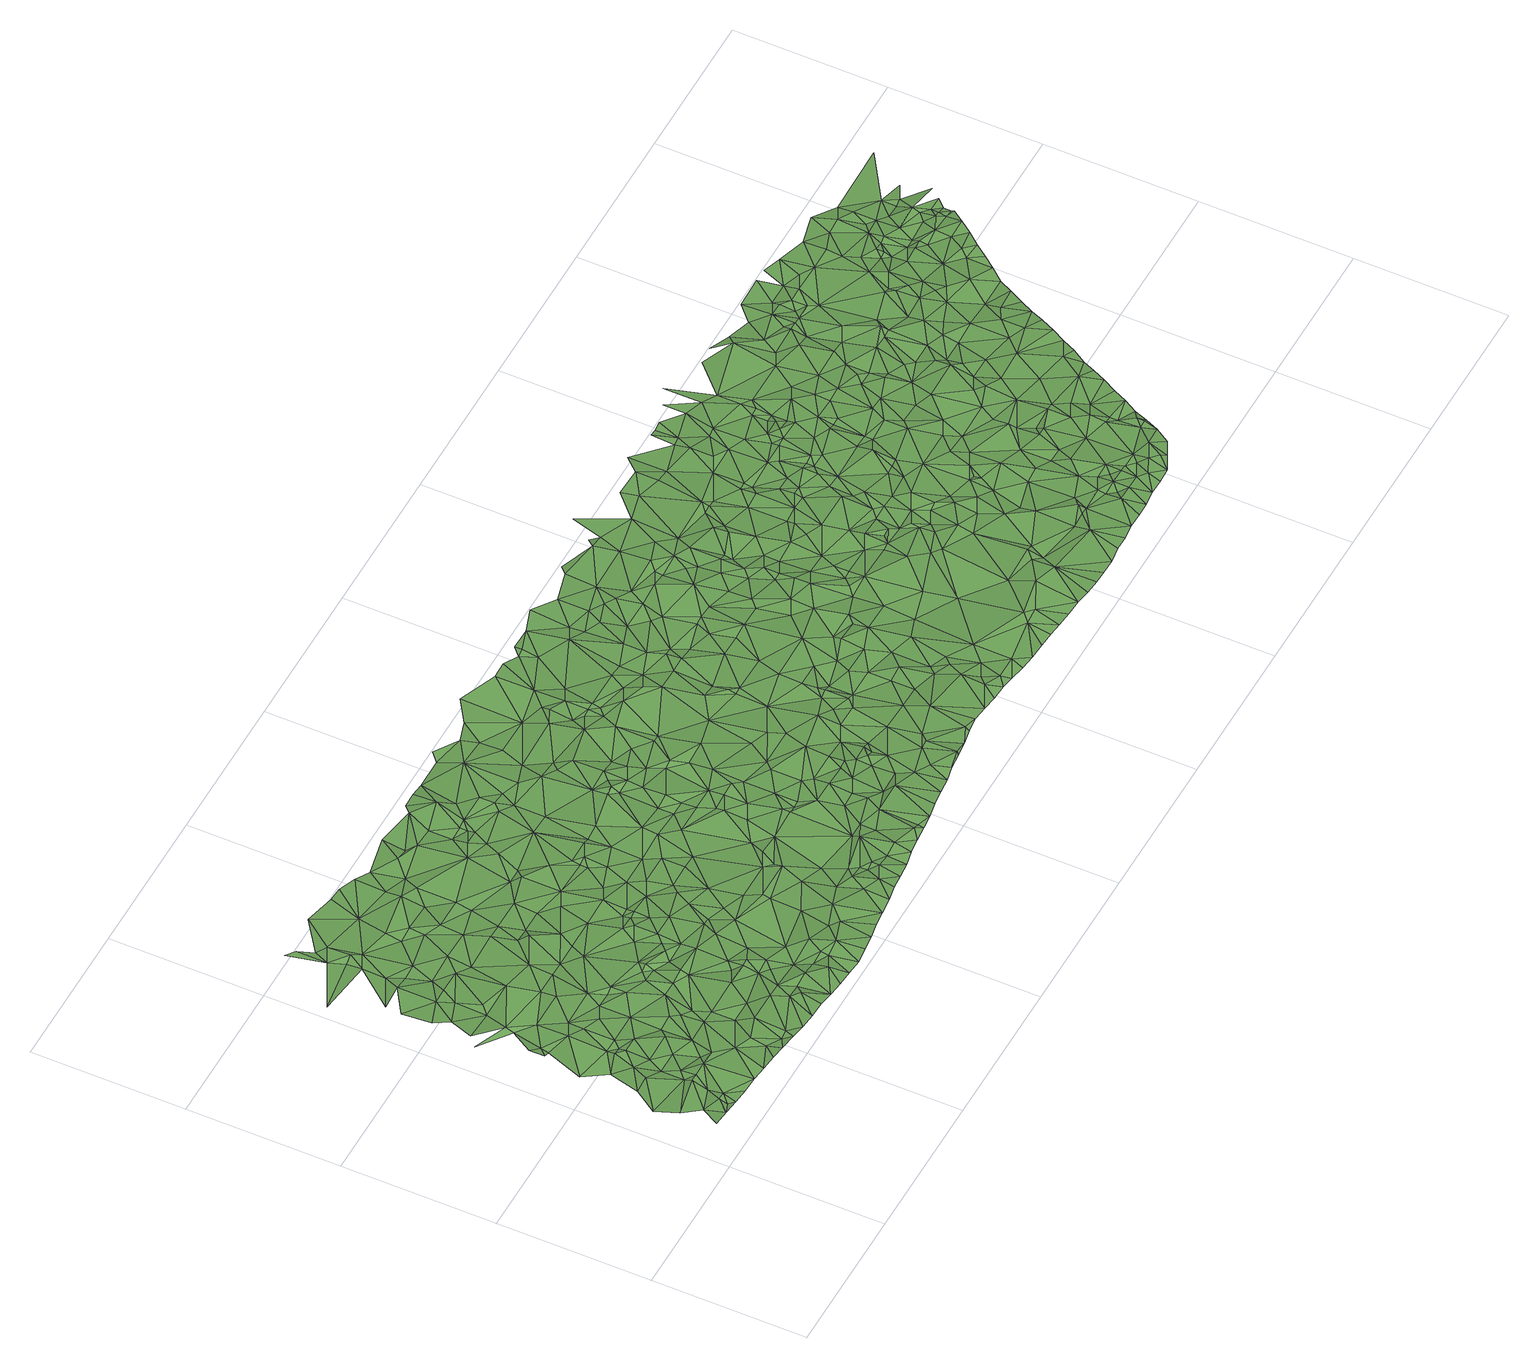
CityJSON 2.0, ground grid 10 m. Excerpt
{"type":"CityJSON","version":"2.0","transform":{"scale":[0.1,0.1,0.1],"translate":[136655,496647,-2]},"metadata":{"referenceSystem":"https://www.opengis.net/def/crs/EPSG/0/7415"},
"CityObjects":{
"plantcover1":{"type":"PlantCover","attributes":{"3df_class":"Forest","bgt_fysiekvoorkomen":"grasland agrarisch","bgt_status":"bestaand","identificatienamespace":"NL.IMGeo","begroeidterreindeeloptalud":"false","relatievehoogteligging":0,"aantal_punten":0},"geometry":[{"type":"MultiSurface","lod":"1","boundaries":[[[0,1,2]],[[3,4,5]],[[6,0,2]],[[7,5,0]],[[8,6,2]],[[8,2,9]],[[10,11,4]],[[12,0,6]],[[8,13,6]],[[13,8,9]],[[4,3,10]],[[5,7,3]],[[0,12,7]],[[13,12,6]],[[14,13,9]],[[11,10,15]],[[11,15,16]],[[14,17,13]],[[18,7,12]],[[10,3,19]],[[12,13,20]],[[18,3,7]],[[21,16,22]],[[10,19,15]],[[3,18,23]],[[23,19,3]],[[12,20,18]],[[17,20,13]],[[24,16,15]],[[15,19,25]],[[26,27,28]],[[21,29,30]],[[27,26,30]],[[18,20,23]],[[16,24,22]],[[29,21,22]],[[19,23,31]],[[15,25,32]],[[15,32,24]],[[31,25,19]],[[33,28,27]],[[23,20,34]],[[29,27,30]],[[34,31,23]],[[22,24,35]],[[24,32,35]],[[36,33,37]],[[38,20,17]],[[38,17,39]],[[32,25,40]],[[20,41,34]],[[35,42,22]],[[43,33,27]],[[29,43,27]],[[35,32,40]],[[44,25,31]],[[45,46,47]],[[41,20,38]],[[45,47,37]],[[22,48,29]],[[40,42,35]],[[48,22,42]],[[25,44,40]],[[31,34,49]],[[43,37,33]],[[41,49,34]],[[50,51,46]],[[39,52,53]],[[54,51,50]],[[39,53,38]],[[43,29,55]],[[31,49,44]],[[48,55,29]],[[45,56,46]],[[57,48,42]],[[56,50,46]],[[42,40,58]],[[59,40,44]],[[52,60,53]],[[41,38,61]],[[57,55,48]],[[49,41,61]],[[44,49,59]],[[38,53,62]],[[54,50,63]],[[64,37,43]],[[58,57,42]],[[65,56,45]],[[58,40,59]],[[66,45,37]],[[43,55,67]],[[53,60,68]],[[53,68,62]],[[49,69,59]],[[70,50,56]],[[71,38,62]],[[72,55,57]],[[63,73,74]],[[75,68,60]],[[65,45,66]],[[38,71,61]],[[69,58,59]],[[49,61,76]],[[49,76,69]],[[77,63,50]],[[57,58,72]],[[66,37,64]],[[77,50,70]],[[78,74,73]],[[64,43,67]],[[56,65,79]],[[78,80,81]],[[68,82,62]],[[81,80,83]],[[75,84,68]],[[55,72,85]],[[67,55,85]],[[79,70,56]],[[82,71,62]],[[84,82,68]],[[73,63,86]],[[75,87,84]],[[86,63,77]],[[76,61,88]],[[79,65,66]],[[89,72,58]],[[61,71,90]],[[69,91,58]],[[61,90,88]],[[77,70,79]],[[69,76,91]],[[73,86,92]],[[72,93,85]],[[86,77,92]],[[93,72,89]],[[91,89,58]],[[76,88,91]],[[94,78,73]],[[82,95,71]],[[90,71,95]],[[96,80,78]],[[97,82,84]],[[98,83,99]],[[100,64,67]],[[83,80,96]],[[87,101,84]],[[100,67,85]],[[94,73,92]],[[93,102,85]],[[99,83,103]],[[79,66,104]],[[94,96,78]],[[93,89,102]],[[66,64,105]],[[79,106,77]],[[83,96,107]],[[103,83,107]],[[92,77,106]],[[101,87,108]],[[95,82,97]],[[88,90,109]],[[110,91,88]],[[107,96,94]],[[97,84,101]],[[66,105,104]],[[105,64,100]],[[89,111,102]],[[106,79,104]],[[91,111,89]],[[90,95,112]],[[100,85,113]],[[85,102,114]],[[94,92,115]],[[110,88,109]],[[91,110,111]],[[116,108,117]],[[108,116,101]],[[103,107,118]],[[102,111,119]],[[90,112,109]],[[113,85,114]],[[105,100,113]],[[92,106,120]],[[94,121,107]],[[115,92,120]],[[94,115,122]],[[102,119,123]],[[97,101,124]],[[125,106,104]],[[95,97,126]],[[127,111,110]],[[128,116,117]],[[129,104,105]],[[102,123,114]],[[127,119,111]],[[101,116,130]],[[95,126,112]],[[109,131,110]],[[124,101,130]],[[127,110,131]],[[121,94,122]],[[130,116,128]],[[126,97,124]],[[105,113,132]],[[118,107,121]],[[127,133,119]],[[104,129,125]],[[120,106,125]],[[119,133,123]],[[134,109,112]],[[115,135,122]],[[113,114,136]],[[105,137,129]],[[135,115,120]],[[127,131,138]],[[133,127,138]],[[128,139,130]],[[124,130,139]],[[105,132,137]],[[134,112,140]],[[126,140,112]],[[141,126,124]],[[123,133,142]],[[109,143,131]],[[144,109,134]],[[145,113,136]],[[135,120,146]],[[128,147,148]],[[146,120,125]],[[133,138,142]],[[132,113,145]],[[123,149,114]],[[139,128,148]],[[150,124,139]],[[138,131,143]],[[150,141,124]],[[140,144,134]],[[144,143,109]],[[151,125,129]],[[151,129,137]],[[140,126,152]],[[118,121,153]],[[154,122,135]],[[155,126,141]],[[123,142,156]],[[157,137,132]],[[158,136,114]],[[144,140,152]],[[122,154,121]],[[152,126,155]],[[148,147,159]],[[123,156,149]],[[151,137,157]],[[160,135,146]],[[142,138,161]],[[155,141,150]],[[157,132,145]],[[139,148,162]],[[146,125,163]],[[139,162,150]],[[164,114,149]],[[143,161,138]],[[163,125,151]],[[145,136,158]],[[152,165,144]],[[142,161,156]],[[164,158,114]],[[152,155,165]],[[153,121,166]],[[167,148,159]],[[135,160,154]],[[162,148,167]],[[144,168,143]],[[169,155,150]],[[149,156,170]],[[162,171,150]],[[157,145,172]],[[160,146,173]],[[156,161,170]],[[167,159,174]],[[146,163,173]],[[151,157,175]],[[144,165,168]],[[121,154,176]],[[165,155,169]],[[149,170,177]],[[171,162,167]],[[177,164,149]],[[121,178,166]],[[143,179,161]],[[176,178,121]],[[163,151,175]],[[171,180,150]],[[181,145,158]],[[150,180,169]],[[175,157,172]],[[172,145,181]],[[161,182,170]],[[174,183,167]],[[168,179,143]],[[160,184,154]],[[158,164,185]],[[173,184,160]],[[167,183,171]],[[177,186,164]],[[170,187,177]],[[174,188,183]],[[165,169,189]],[[179,182,161]],[[185,164,186]],[[180,171,183]],[[168,165,189]],[[170,182,187]],[[186,177,187]],[[190,176,154]],[[191,173,163]],[[184,190,154]],[[185,192,158]],[[181,158,192]],[[168,193,179]],[[185,186,194]],[[187,194,186]],[[195,178,176]],[[163,175,191]],[[175,172,196]],[[188,197,183]],[[196,172,181]],[[189,193,168]],[[198,185,194]],[[183,199,180]],[[176,190,195]],[[169,180,200]],[[192,185,198]],[[182,179,201]],[[182,202,187]],[[173,203,184]],[[196,181,192]],[[194,187,202]],[[183,197,204]],[[179,193,201]],[[183,204,199]],[[198,194,202]],[[169,205,189]],[[193,189,206]],[[196,207,175]],[[207,191,175]],[[199,200,180]],[[190,208,195]],[[184,203,190]],[[206,201,193]],[[173,191,203]],[[197,209,204]],[[210,182,201]],[[211,192,198]],[[196,192,212]],[[169,200,205]],[[202,182,210]],[[206,189,213]],[[211,198,202]],[[204,214,199]],[[211,212,192]],[[215,201,206]],[[191,207,216]],[[217,208,190]],[[209,218,204]],[[219,207,196]],[[199,214,200]],[[220,195,208]],[[213,189,221]],[[221,189,205]],[[212,222,196]],[[210,201,215]],[[190,203,217]],[[214,204,218]],[[202,210,223]],[[215,206,213]],[[211,202,224]],[[216,207,219]],[[216,225,191]],[[202,223,224]],[[196,226,219]],[[225,203,191]],[[210,215,223]],[[226,196,222]],[[208,217,227]],[[208,227,220]],[[228,212,211]],[[228,222,212]],[[200,214,229]],[[200,229,205]],[[230,214,218]],[[231,223,215]],[[232,211,224]],[[233,219,226]],[[203,234,217]],[[235,203,225]],[[236,224,223]],[[215,213,237]],[[237,213,221]],[[232,228,211]],[[238,230,218]],[[239,226,222]],[[239,222,228]],[[240,216,219]],[[241,203,235]],[[221,205,242]],[[203,241,234]],[[233,226,239]],[[240,225,216]],[[230,243,214]],[[214,243,229]],[[217,244,227]],[[220,227,244]],[[236,223,231]],[[233,240,219]],[[245,217,234]],[[232,224,236]],[[231,215,246]],[[242,205,229]],[[247,239,228]],[[248,233,239]],[[235,225,240]],[[241,235,249]],[[215,237,246]],[[238,250,230]],[[234,241,251]],[[247,228,232]],[[237,221,242]],[[217,245,244]],[[252,250,238]],[[253,243,230]],[[249,251,241]],[[245,234,254]],[[247,248,239]],[[248,240,233]],[[255,229,243]],[[236,231,246]],[[234,251,254]],[[250,253,230]],[[256,243,253]],[[242,229,255]],[[252,257,250]],[[251,249,258]],[[255,243,256]],[[259,249,235]],[[232,236,260]],[[248,247,261]],[[237,242,262]],[[254,251,258]],[[240,248,261]],[[250,263,253]],[[259,235,240]],[[232,264,247]],[[260,236,246]],[[245,254,265]],[[266,237,262]],[[253,267,256]],[[245,265,244]],[[267,253,263]],[[257,268,250]],[[261,247,269]],[[259,258,249]],[[250,268,263]],[[237,270,246]],[[265,254,258]],[[264,232,260]],[[261,271,240]],[[270,237,266]],[[272,267,263]],[[242,273,262]],[[269,247,264]],[[265,274,244]],[[272,263,268]],[[242,255,273]],[[275,268,257]],[[276,260,246]],[[261,269,271]],[[262,273,266]],[[258,277,265]],[[246,270,276]],[[278,259,240]],[[258,259,279]],[[255,256,280]],[[281,272,268]],[[278,240,271]],[[267,282,256]],[[283,274,265]],[[284,277,258]],[[281,268,275]],[[284,258,279]],[[272,282,267]],[[266,273,270]],[[279,259,278]],[[285,264,260]],[[286,281,275]],[[273,255,280]],[[287,265,277]],[[282,272,281]],[[265,287,283]],[[260,276,285]],[[269,264,288]],[[282,280,256]],[[271,269,289]],[[290,279,278]],[[291,281,286]],[[290,284,279]],[[276,270,292]],[[270,273,293]],[[282,281,291]],[[285,294,264]],[[295,278,271]],[[296,277,284]],[[276,297,285]],[[298,291,286]],[[270,293,292]],[[290,278,299]],[[294,300,264]],[[269,288,289]],[[287,277,296]],[[264,300,288]],[[276,301,297]],[[302,282,291]],[[276,292,301]],[[303,273,280]],[[296,284,290]],[[289,295,271]],[[293,273,304]],[[280,282,305]],[[299,278,295]],[[306,291,298]],[[294,285,307]],[[291,306,302]],[[302,305,282]],[[297,307,285]],[[304,273,303]],[[296,290,299]],[[293,308,292]],[[307,309,294]],[[306,298,310]],[[288,311,289]],[[288,300,311]],[[294,312,300]],[[304,308,293]],[[313,287,296]],[[309,312,294]],[[305,314,280]],[[315,301,292]],[[303,280,316]],[[301,317,297]],[[297,317,307]],[[318,289,311]],[[305,302,319]],[[292,308,315]],[[310,320,306]],[[306,319,302]],[[304,303,321]],[[311,300,322]],[[295,323,299]],[[307,317,309]],[[289,324,295]],[[323,296,299]],[[300,312,322]],[[316,280,314]],[[301,315,317]],[[320,319,306]],[[322,318,311]],[[303,316,321]],[[318,325,289]],[[326,320,310]],[[304,327,308]],[[327,304,321]],[[308,328,315]],[[321,316,329]],[[330,324,289]],[[322,325,318]],[[326,319,320]],[[319,331,305]],[[324,332,295]],[[327,321,329]],[[330,289,325]],[[331,314,305]],[[309,333,312]],[[295,332,323]],[[328,317,315]],[[334,313,296]],[[333,309,317]],[[312,335,322]],[[336,308,327]],[[337,296,323]],[[328,308,336]],[[338,313,334]],[[322,339,325]],[[330,332,324]],[[316,340,329]],[[335,339,322]],[[329,340,327]],[[335,312,333]],[[314,341,316]],[[342,296,337]],[[343,317,328]],[[334,296,342]],[[331,344,314]],[[345,330,325]],[[319,326,346]],[[339,345,325]],[[347,331,319]],[[341,314,344]],[[343,328,336]],[[317,348,333]],[[326,349,346]],[[350,336,327]],[[343,348,317]],[[316,351,340]],[[316,341,351]],[[344,331,347]],[[319,346,347]],[[340,350,327]],[[335,333,352]],[[353,323,332]],[[335,354,339]],[[337,323,355]],[[345,339,354]],[[332,330,356]],[[344,357,341]],[[352,333,348]],[[357,344,347]],[[336,358,343]],[[345,356,330]],[[346,349,359]],[[334,342,360]],[[358,336,350]],[[342,337,355]],[[335,352,361]],[[362,351,341]],[[361,354,335]],[[347,346,363]],[[362,341,357]],[[348,343,364]],[[323,353,355]],[[352,348,364]],[[356,353,332]],[[357,347,365]],[[359,366,346]],[[345,354,367]],[[368,340,351]],[[360,342,355]],[[340,368,350]],[[365,347,363]],[[343,358,369]],[[356,345,367]],[[346,366,363]],[[361,352,370]],[[366,359,371]],[[362,372,351]],[[362,357,373]],[[352,364,370]],[[350,368,358]],[[364,343,369]],[[354,361,367]],[[373,357,374]],[[374,357,365]],[[351,372,368]],[[373,372,362]],[[375,366,371]],[[367,361,370]],[[360,355,376]],[[363,366,377]],[[353,356,378]],[[363,377,365]],[[371,379,375]],[[355,353,380]],[[374,365,381]],[[369,358,382]],[[356,367,383]],[[378,356,384]],[[358,368,385]],[[365,377,381]],[[353,378,386]],[[384,356,383]],[[370,364,387]],[[373,388,372]],[[373,374,388]],[[380,353,386]],[[385,382,358]],[[375,389,366]],[[381,390,374]],[[364,369,387]],[[389,377,366]],[[381,377,391]],[[372,388,368]],[[392,367,370]],[[378,384,393]],[[379,394,375]],[[381,391,390]],[[374,390,388]],[[384,383,393]],[[386,378,395]],[[355,380,396]],[[391,377,397]],[[395,378,393]],[[383,367,392]],[[369,382,387]],[[380,386,395]],[[398,376,355]],[[394,379,399]],[[391,397,390]],[[394,389,375]],[[393,383,400]],[[390,397,388]],[[393,400,401]],[[395,393,401]],[[400,383,392]],[[380,395,396]],[[355,396,398]],[[402,385,368]],[[368,388,402]],[[403,397,377]],[[377,389,403]],[[404,389,394]],[[370,387,405]],[[394,399,406]],[[388,397,407]],[[392,370,405]],[[382,385,408]],[[395,401,409]],[[406,404,394]],[[382,408,387]],[[404,410,389]],[[401,400,411]],[[396,395,409]],[[407,397,403]],[[411,400,392]],[[388,407,402]],[[410,403,389]],[[402,408,385]],[[406,412,404]],[[410,404,412]],[[409,401,413]],[[405,387,414]],[[411,392,415]],[[416,398,396]],[[413,401,411]],[[408,417,387]],[[414,387,417]],[[415,392,405]],[[402,407,418]],[[407,403,419]],[[420,412,406]],[[396,409,421]],[[422,403,410]],[[419,418,407]],[[423,416,396]],[[402,424,408]],[[410,412,425]],[[411,415,426]],[[418,424,402]],[[412,420,427]],[[414,417,428]],[[419,403,422]],[[415,405,426]],[[396,421,423]],[[408,429,417]],[[414,428,430]],[[413,411,426]],[[414,431,405]],[[425,422,410]],[[418,419,432]],[[417,429,428]],[[425,412,427]],[[431,414,430]],[[430,428,429]],[[432,424,418]],[[409,413,433]],[[431,426,405]],[[424,434,408]],[[435,413,426]],[[408,436,429]],[[432,419,437]],[[422,437,419]],[[421,409,433]],[[438,424,432]],[[427,439,425]],[[440,423,421]],[[434,436,408]],[[432,437,438]],[[438,441,424]],[[440,442,423]],[[441,434,424]],[[430,443,431]],[[433,413,435]],[[422,425,444]],[[438,437,445]],[[429,446,430]],[[435,426,447]],[[438,445,441]],[[426,431,448]],[[449,437,422]],[[421,450,440]],[[447,426,448]],[[429,436,451]],[[440,450,442]],[[443,430,446]],[[445,437,452]],[[449,422,444]],[[448,431,443]],[[441,453,434]],[[425,439,454]],[[445,453,441]],[[447,455,435]],[[455,433,435]],[[450,421,433]],[[429,451,446]],[[434,453,436]],[[444,425,456]],[[457,458,439]],[[437,449,459]],[[437,459,452]],[[443,460,448]],[[447,448,460]],[[456,425,454]],[[443,461,460]],[[454,439,458]],[[452,462,445]],[[443,446,461]],[[462,453,445]],[[449,444,463]],[[464,433,455]],[[458,457,465]],[[466,450,433]],[[467,455,447]],[[449,463,459]],[[444,456,463]],[[466,433,464]],[[436,468,451]],[[453,468,436]],[[447,460,469]],[[455,470,464]],[[471,458,465]],[[472,446,451]],[[473,461,446]],[[454,458,474]],[[475,452,459]],[[474,458,471]],[[450,466,476]],[[467,470,455]],[[460,461,477]],[[465,478,471]],[[456,479,463]],[[475,462,452]],[[469,467,447]],[[454,480,456]],[[453,462,468]],[[459,463,481]],[[472,473,446]],[[466,464,482]],[[479,456,480]],[[454,474,483]],[[482,464,470]],[[483,474,471]],[[477,461,473]],[[481,463,479]],[[451,484,472]],[[480,454,483]],[[481,475,459]],[[485,469,460]],[[468,484,451]],[[485,460,477]],[[479,480,486]],[[471,478,487]],[[488,476,466]],[[462,475,489]],[[462,490,468]],[[480,483,486]],[[466,482,488]],[[471,487,483]],[[484,473,472]],[[470,467,491]],[[489,490,462]],[[487,478,492]],[[482,470,491]],[[477,473,493]],[[479,494,481]],[[479,486,494]],[[495,467,469]],[[493,473,484]],[[483,496,486]],[[485,477,493]],[[497,475,481]],[[467,498,491]],[[495,469,485]],[[492,499,487]],[[483,487,496]],[[497,489,475]],[[495,498,467]],[[500,484,468]],[[486,496,494]],[[489,501,490]],[[497,481,494]],[[482,502,488]],[[484,503,493]],[[490,504,468]],[[482,491,502]],[[497,501,489]],[[503,484,505]],[[506,485,493]],[[491,498,502]],[[505,484,500]],[[504,500,468]],[[507,495,485]],[[508,498,495]],[[490,501,509]],[[510,487,499]],[[496,487,510]],[[496,511,494]],[[502,498,508]],[[509,504,490]],[[512,488,502]],[[493,503,506]],[[494,511,497]],[[497,509,501]],[[507,508,495]],[[485,506,507]],[[513,503,505]],[[510,499,514]],[[515,505,500]],[[503,513,516]],[[515,500,504]],[[509,497,517]],[[505,515,513]],[[497,511,517]],[[506,503,516]],[[518,510,514]],[[519,508,507]],[[520,496,510]],[[496,521,511]],[[522,504,509]],[[523,502,508]],[[524,507,506]],[[504,525,515]],[[502,526,512]],[[509,517,522]],[[513,515,527]],[[513,528,516]],[[529,510,518]],[[520,521,496]],[[519,507,524]],[[530,508,519]],[[506,516,531]],[[522,525,504]],[[512,526,532]],[[524,506,533]],[[517,511,534]],[[527,528,513]],[[523,508,530]],[[516,528,531]],[[525,535,515]],[[536,510,529]],[[535,527,515]],[[506,531,537]],[[533,506,537]],[[526,502,523]],[[536,520,510]],[[521,534,511]],[[538,519,524]],[[522,517,539]],[[522,540,525]],[[541,536,529]],[[538,524,533]],[[530,519,538]],[[542,531,528]],[[527,535,543]],[[528,527,544]],[[539,517,534]],[[522,539,540]],[[540,545,525]],[[546,535,525]],[[538,533,537]],[[544,527,543]],[[537,531,547]],[[542,528,544]],[[542,547,531]],[[543,535,546]],[[541,548,536]],[[546,525,545]],[[545,540,539]],[[549,520,536]],[[523,530,550]],[[550,530,538]],[[551,521,520]],[[538,537,552]],[[544,543,553]],[[523,554,526]],[[555,547,542]],[[547,552,537]],[[543,546,553]],[[556,542,544]],[[539,557,545]],[[526,554,558]],[[546,545,559]],[[548,549,536]],[[555,542,556]],[[547,555,560]],[[559,545,557]],[[547,560,552]],[[556,544,553]],[[549,551,520]],[[552,561,538]],[[534,562,539]],[[561,550,538]],[[563,534,521]],[[564,553,546]],[[564,546,559]],[[523,565,554]],[[565,523,550]],[[566,557,539]],[[560,555,567]],[[568,555,556]],[[566,559,557]],[[569,552,560]],[[570,556,553]],[[551,571,521]],[[564,570,553]],[[572,548,573]],[[565,550,561]],[[548,572,549]],[[552,569,561]],[[534,563,562]],[[559,566,564]],[[554,565,574]],[[555,568,567]],[[539,562,575]],[[575,566,539]],[[569,560,567]],[[556,570,568]],[[521,571,563]],[[576,551,549]],[[573,577,572]],[[570,564,578]],[[579,567,568]],[[576,549,572]],[[579,569,567]],[[569,580,561]],[[566,581,564]],[[562,582,575]],[[577,583,572]],[[582,566,575]],[[584,565,561]],[[570,585,568]],[[564,586,578]],[[587,551,576]],[[570,578,588]],[[579,580,569]],[[589,566,582]],[[581,586,564]],[[551,590,571]],[[572,591,576]],[[561,580,592]],[[579,568,593]],[[570,588,585]],[[562,563,594]],[[589,581,566]],[[572,583,595]],[[594,582,562]],[[590,551,587]],[[561,592,584]],[[596,589,582]],[[578,586,588]],[[597,563,571]],[[587,576,591]],[[568,585,593]],[[598,580,579]],[[584,599,565]],[[582,600,596]],[[600,589,596]],[[598,579,593]],[[591,601,587]],[[602,600,582]],[[594,563,597]],[[592,580,598]],[[572,603,591]],[[604,581,589]],[[588,586,605]],[[594,602,582]],[[588,605,585]],[[600,604,589]],[[597,571,606]],[[603,572,595]],[[590,587,601]],[[571,590,606]],[[592,598,607]],[[593,585,605]],[[598,593,607]],[[602,604,600]],[[581,608,586]],[[591,609,601]],[[610,602,594]],[[611,594,597]],[[586,612,605]],[[613,581,604]],[[592,614,584]],[[606,611,597]],[[611,610,594]],[[599,584,615]],[[605,616,593]],[[603,595,617]],[[618,607,593]],[[610,619,602]],[[604,602,620]],[[608,581,613]],[[590,601,621]],[[586,608,612]],[[603,609,591]],[[619,610,611]],[[592,607,622]],[[618,593,616]],[[615,584,614]],[[623,611,606]],[[590,624,606]],[[620,602,619]],[[604,620,613]],[[605,612,625]],[[626,616,605]],[[592,627,614]],[[603,617,628]],[[605,625,626]],[[623,619,611]],[[622,607,618]],[[629,618,616]],[[601,609,630]],[[590,621,624]],[[601,630,621]],[[627,592,622]],[[629,616,626]],[[606,631,623]],[[625,612,632]],[[633,608,613]],[[634,618,629]],[[631,606,624]],[[620,635,613]],[[614,627,615]],[[626,625,632]],[[623,636,619]],[[619,637,620]],[[638,603,628]],[[608,639,612]],[[613,635,633]],[[622,618,634]],[[632,612,639]],[[603,640,609]],[[641,629,626]],[[608,633,639]],[[636,623,631]],[[620,637,635]],[[636,642,619]],[[641,626,632]],[[637,619,642]],[[643,615,627]],[[644,624,621]],[[645,634,629]],[[646,603,638]],[[630,647,621]],[[644,631,624]],[[646,640,603]],[[648,636,631]],[[639,649,632]],[[609,650,630]],[[648,642,636]],[[633,635,651]],[[651,639,633]],[[609,640,650]],[[645,629,641]],[[641,632,652]],[[644,648,631]],[[627,622,653]],[[654,622,634]],[[621,647,655]],[[652,632,649]],[[642,656,637]],[[621,655,644]],[[637,657,635]],[[639,651,649]],[[627,658,643]],[[640,646,650]],[[654,634,645]],[[659,653,622]],[[638,660,646]],[[650,661,630]],[[635,657,651]],[[662,660,638]],[[641,652,663]],[[630,664,647]],[[641,663,645]],[[659,622,654]],[[644,665,648]],[[653,658,627]],[[637,656,657]],[[649,651,666]],[[652,649,666]],[[646,661,650]],[[648,667,642]],[[644,655,665]],[[666,668,652]],[[661,664,630]],[[668,663,652]],[[664,655,647]],[[656,642,667]],[[662,669,660]],[[646,670,661]],[[646,660,671]],[[651,672,666]],[[668,666,673]],[[667,648,665]],[[673,663,668]],[[646,671,670]],[[656,674,657]],[[663,675,645]],[[653,659,676]],[[655,677,665]],[[653,678,658]],[[651,657,679]],[[645,680,654]],[[659,654,676]],[[666,672,673]],[[673,675,663]],[[674,656,681]],[[678,682,658]],[[671,660,683]],[[665,677,684]],[[660,669,685]],[[675,686,645]],[[678,653,676]],[[680,645,686]],[[651,687,672]],[[656,667,681]],[[670,688,661]],[[657,674,679]],[[683,660,685]],[[655,689,677]],[[665,684,690]],[[664,661,688]],[[691,682,678]],[[664,689,655]],[[671,692,670]],[[685,669,693]],[[684,677,690]],[[651,679,687]],[[667,665,690]],[[671,683,692]],[[673,694,675]],[[654,680,695]],[[679,674,681]],[[676,654,695]],[[672,696,673]],[[691,678,697]],[[683,685,692]],[[694,686,675]],[[677,689,690]],[[670,692,698]],[[670,698,688]],[[696,694,673]],[[699,680,686]],[[664,688,700]],[[694,699,686]],[[685,693,701]],[[664,700,689]],[[676,702,678]],[[667,690,703]],[[692,685,701]],[[678,702,697]],[[704,679,681]],[[692,705,698]],[[687,706,672]],[[707,699,694]],[[706,696,672]],[[676,695,702]],[[690,689,708]],[[681,667,709]],[[710,701,693]],[[711,710,693]],[[704,687,679]],[[705,692,712]],[[688,713,700]],[[695,680,714]],[[698,715,688]],[[692,701,712]],[[690,708,703]],[[680,699,714]],[[716,694,696]],[[705,715,698]],[[707,694,716]],[[707,717,699]],[[689,700,718]],[[667,703,719]],[[688,720,713]],[[715,720,688]],[[721,687,704]],[[705,712,715]],[[704,681,709]],[[721,706,687]],[[699,717,722]],[[712,701,723]],[[689,718,708]],[[700,713,718]],[[711,724,710]],[[710,725,701]],[[722,714,699]],[[707,726,717]],[[695,727,702]],[[712,723,715]],[[726,707,716]],[[667,719,709]],[[723,701,725]],[[708,728,703]],[[729,696,706]],[[716,696,729]],[[730,695,714]],[[721,731,706]],[[713,720,732]],[[722,717,733]],[[724,734,710]],[[717,726,733]],[[727,695,730]],[[734,725,710]],[[713,732,718]],[[721,704,735]],[[722,733,714]],[[723,736,715]],[[703,728,719]],[[702,727,737]],[[731,729,706]],[[738,731,721]],[[736,723,725]],[[739,714,733]],[[715,740,720]],[[709,735,704]],[[741,734,724]],[[725,734,736]],[[708,718,742]],[[726,716,743]],[[738,729,731]],[[730,714,739]],[[732,720,740]],[[726,743,733]],[[744,741,724]],[[708,742,728]],[[743,716,729]],[[745,718,732]],[[715,736,740]],[[739,733,746]],[[738,721,747]],[[721,735,747]],[[709,719,748]],[[719,728,748]],[[735,709,749]],[[730,739,746]],[[727,730,750]],[[751,736,734]],[[741,751,734]],[[750,752,727]],[[743,746,733]],[[709,748,749]],[[729,738,753]],[[718,745,754]],[[730,746,750]],[[744,751,741]],[[745,732,755]],[[718,754,742]],[[755,732,740]],[[743,729,756]],[[738,747,753]],[[729,753,756]],[[735,749,757]],[[728,742,758]],[[751,744,759]],[[728,760,748]],[[736,751,761]],[[754,745,762]],[[763,749,748]],[[745,755,762]],[[736,764,740]],[[735,757,747]],[[743,765,746]],[[758,760,728]],[[763,757,749]],[[743,756,765]],[[740,766,755]],[[736,761,764]],[[750,746,767]],[[768,753,747]],[[751,759,769]],[[756,753,768]],[[770,754,762]],[[769,761,751]],[[770,762,755]],[[771,763,748]],[[764,772,740]],[[742,754,773]],[[766,740,772]],[[760,771,748]],[[746,765,767]],[[774,747,757]],[[742,773,758]],[[774,768,747]],[[766,770,755]],[[775,765,756]],[[756,768,775]],[[769,776,761]],[[764,761,777]],[[754,770,773]],[[758,773,760]],[[761,778,777]],[[764,779,772]],[[763,780,757]],[[776,778,761]],[[764,777,779]],[[769,781,776]],[[780,763,771]],[[776,781,778]],[[772,782,766]],[[770,766,783]],[[784,750,785]],[[757,786,774]],[[767,765,775]],[[760,787,771]],[[788,768,774]],[[785,750,767]],[[777,778,789]],[[779,790,772]],[[783,766,782]],[[781,789,778]],[[780,786,757]],[[770,783,773]],[[777,791,779]],[[760,773,792]],[[782,772,790]],[[768,793,775]],[[787,760,792]],[[788,793,768]],[[774,794,788]],[[789,791,777]],[[774,786,794]],[[791,790,779]],[[786,780,795]],[[796,771,787]],[[796,780,771]],[[786,795,794]],[[773,783,797]],[[788,794,793]],[[767,775,798]],[[773,799,792]],[[792,800,787]],[[782,801,783]],[[775,793,802]],[[795,780,803]],[[790,801,782]],[[785,767,804]],[[791,805,790]],[[767,798,804]],[[773,797,799]],[[799,800,792]],[[787,800,796]],[[802,798,775]],[[780,806,803]],[[794,795,807]],[[783,801,797]],[[808,790,805]],[[793,794,807]],[[796,809,780]],[[785,810,811]],[[809,806,780]],[[804,812,785]],[[808,801,790]],[[795,803,807]],[[813,796,800]],[[810,785,812]],[[802,793,814]],[[815,800,799]],[[804,798,816]],[[804,816,812]],[[815,813,800]],[[796,817,809]],[[814,793,807]],[[817,796,813]],[[798,802,818]],[[797,819,799]],[[806,820,803]],[[814,818,802]],[[809,821,806]],[[812,822,810]],[[801,808,823]],[[799,819,815]],[[801,824,797]],[[803,820,807]],[[818,816,798]],[[817,821,809]],[[812,816,825]],[[817,813,826]],[[819,797,824]],[[801,823,827]],[[826,813,815]],[[806,821,820]],[[825,828,812]],[[822,812,828]],[[814,829,818]],[[824,801,827]],[[818,830,816]],[[807,831,814]],[[832,821,817]],[[816,830,825]],[[807,820,831]],[[817,826,832]],[[833,830,818]],[[833,818,829]],[[834,815,819]],[[831,829,814]],[[830,828,825]],[[821,835,820]],[[826,815,834]],[[836,824,827]],[[833,828,830]],[[835,831,820]],[[824,837,819]],[[822,828,838]],[[839,835,821]],[[821,832,839]],[[840,828,833]],[[836,837,824]],[[829,831,841]],[[835,841,831]],[[833,829,842]],[[843,834,819]],[[844,832,826]],[[845,828,840]],[[828,846,838]],[[834,844,826]],[[840,833,847]],[[848,819,837]],[[841,842,829]],[[846,828,845]],[[849,841,835]],[[848,843,819]],[[833,842,847]],[[850,839,832]],[[849,835,839]],[[844,850,832]],[[845,840,851]],[[851,840,847]],[[846,845,851]],[[852,844,834]],[[852,834,843]],[[853,838,846]],[[851,847,854]],[[847,842,854]],[[855,846,851]],[[856,842,841]],[[849,856,841]],[[850,857,839]],[[858,849,839]],[[848,859,843]],[[844,857,850]],[[851,854,855]],[[853,846,855]],[[860,852,843]],[[844,852,861]],[[857,858,839]],[[860,843,859]],[[857,844,861]],[[849,858,862]],[[856,849,862]],[[863,852,860]],[[842,864,854]],[[861,852,863]],[[854,865,855]],[[856,866,842]],[[867,858,857]],[[856,862,868]],[[858,869,862]],[[863,860,870]],[[866,864,842]],[[854,864,865]],[[862,869,868]],[[865,871,855]],[[871,872,855]],[[873,867,857]],[[874,861,863]],[[868,866,856]],[[857,861,875]],[[858,876,869]],[[876,858,867]],[[874,863,870]],[[873,857,875]],[[869,877,868]],[[864,871,865]],[[876,867,873]],[[866,868,877]],[[869,876,877]],[[878,861,874]],[[875,861,878]],[[866,879,864]],[[873,880,876]],[[873,875,880]],[[877,881,866]],[[864,882,871]],[[876,883,877]],[[879,866,884]],[[885,864,879]],[[875,878,886]],[[884,866,881]],[[876,880,883]],[[864,885,882]],[[887,881,877]],[[883,887,877]],[[888,880,875]],[[886,888,875]],[[889,884,881]],[[881,887,890]],[[883,880,891]],[[885,879,892]],[[881,890,889]],[[893,879,884]],[[883,894,887]],[[888,886,895]],[[885,892,882]],[[888,896,880]],[[897,890,887]],[[883,891,894]],[[897,889,890]],[[893,884,889]],[[880,898,891]],[[887,894,897]],[[892,879,893]],[[880,896,899]],[[880,899,898]],[[895,900,888]],[[897,893,889]],[[901,894,891]],[[896,888,900]],[[898,901,891]],[[902,897,894]],[[882,892,903]],[[901,904,894]],[[894,904,902]],[[902,893,897]],[[898,905,901]],[[901,905,904]],[[904,906,902]],[[900,907,896]],[[899,905,898]],[[893,908,892]],[[907,899,896]],[[909,893,902]],[[908,903,892]],[[910,908,893]],[[909,902,906]],[[911,904,905]],[[904,911,906]],[[909,910,893]],[[912,905,899]],[[907,912,899]],[[908,910,913]],[[906,914,909]],[[908,915,903]],[[909,913,910]],[[905,916,911]],[[917,906,911]],[[913,915,908]],[[918,914,906]],[[905,919,916]],[[912,919,905]],[[917,918,906]],[[916,917,911]],[[920,909,914]],[[909,920,913]],[[916,919,921]],[[922,917,916]],[[914,918,923]],[[920,915,913]],[[916,921,922]],[[912,924,919]],[[917,922,918]],[[920,914,923]],[[919,925,921]],[[925,919,924]],[[926,922,921]],[[925,926,921]],[[918,927,923]],[[928,918,922]],[[923,927,920]],[[928,922,926]],[[929,927,918]],[[927,930,920]],[[920,931,915]]]}]}
},
"vertices":[
[33,33,9],[26,21,10],[36,20,10],[48,53,10],[18,58,10],[23,43,11],[43,28,11],[48,48,12],[43,23,9],[46,19,10],[38,73,12],[28,73,10],[48,38,9],[48,28,11],[56,18,10],[43,83,11],[33,93,10],[66,17,11],[53,48,12],[48,68,10],[63,48,12],[23,108,10],[48,103,10],[53,58,11],[48,98,11],[53,78,10],[28,133,11],[33,138,10],[28,143,11],[48,128,11],[33,133,9],[63,68,10],[53,93,11],[38,158,9],[68,53,10],[53,98,10],[18,173,9],[38,163,11],[83,38,11],[76,16,11],[63,93,11],[73,48,12],[58,103,10],[48,148,11],[73,78,11],[43,178,9],[28,193,11],[23,178,11],[58,123,10],[78,63,10],[38,208,11],[23,203,10],[86,15,11],[93,23,10],[23,223,8],[58,133,10],[43,198,10],[68,118,11],[78,103,10],[78,83,9],[96,14,10],[93,63,11],[93,33,12],[38,233,11],[73,158,10],[48,183,11],[68,178,10],[73,148,11],[103,18,9],[88,83,11],[48,208,11],[103,48,10],[78,123,10],[43,243,9],[23,233,9],[106,12,11],[93,78,10],[53,218,9],[43,258,10],[63,208,11],[43,268,9],[8,263,9],[108,38,12],[38,278,10],[108,18,11],[83,133,11],[48,233,9],[116,11,10],[98,73,11],[93,113,12],[103,63,10],[103,93,10],[58,233,10],[88,123,10],[53,263,10],[118,48,10],[48,268,12],[128,38,12],[33,303,9],[38,298,10],[88,158,10],[133,28,11],[93,123,12],[43,288,9],[73,203,9],[88,173,11],[73,218,11],[48,283,11],[126,10,10],[123,88,10],[113,93,10],[108,108,10],[128,63,11],[98,158,9],[108,148,11],[73,248,9],[138,23,12],[136,9,11],[63,303,11],[113,113,10],[83,238,10],[78,278,9],[73,258,11],[118,118,11],[138,38,11],[93,218,10],[143,53,9],[118,108,9],[146,8,10],[98,203,11],[143,28,10],[123,93,12],[108,183,12],[118,113,12],[138,68,9],[83,248,11],[113,158,10],[103,188,10],[128,103,9],[153,28,12],[143,63,11],[148,48,10],[133,108,11],[143,93,11],[143,73,10],[118,168,11],[93,233,11],[156,7,10],[163,18,12],[133,128,9],[158,38,9],[108,203,10],[148,63,11],[83,298,11],[103,263,11],[153,53,11],[138,113,10],[113,188,9],[133,158,10],[166,6,10],[103,248,9],[143,103,10],[163,28,10],[113,223,9],[138,138,11],[158,68,9],[93,298,10],[173,23,10],[158,88,11],[168,48,10],[143,118,11],[173,28,11],[128,188,9],[113,233,11],[176,5,10],[128,203,10],[103,273,10],[143,133,11],[103,293,11],[163,98,10],[178,38,12],[138,178,10],[158,118,11],[183,23,13],[113,258,11],[148,143,9],[148,138,10],[153,128,10],[186,6,11],[173,83,11],[118,268,9],[143,213,9],[153,158,11],[168,98,9],[153,138,11],[113,288,10],[148,183,11],[196,7,11],[153,143,10],[193,33,11],[198,53,9],[173,113,10],[168,138,9],[148,243,10],[198,28,12],[198,73,10],[178,93,11],[148,208,11],[128,278,12],[206,9,11],[178,123,10],[173,153,9],[163,163,9],[193,88,10],[208,38,12],[188,108,11],[153,213,9],[143,273,11],[216,10,11],[163,198,11],[138,293,11],[198,78,11],[173,178,9],[183,128,9],[178,143,10],[158,228,11],[173,183,9],[138,278,9],[178,168,10],[218,63,10],[228,28,11],[198,128,10],[193,153,9],[173,188,10],[158,258,9],[163,238,10],[198,143,10],[218,88,10],[227,11,11],[178,183,11],[183,218,10],[158,248,11],[223,78,11],[223,43,10],[163,288,12],[158,273,9],[208,128,9],[193,173,10],[188,188,11],[168,248,10],[238,23,12],[168,253,9],[237,13,11],[233,38,12],[168,258,9],[233,58,9],[238,43,11],[247,14,10],[173,258,11],[188,243,11],[213,153,11],[193,188,9],[223,83,10],[243,33,10],[213,163,12],[178,278,12],[228,93,11],[243,38,10],[248,28,12],[203,188,11],[233,103,9],[198,218,9],[248,33,12],[243,93,9],[168,293,11],[257,15,10],[223,143,10],[183,268,10],[198,238,9],[193,248,11],[263,53,10],[258,28,10],[263,48,12],[178,293,11],[193,258,11],[233,153,9],[267,17,10],[188,293,9],[228,193,11],[228,203,10],[203,248,9],[268,28,12],[248,128,10],[248,113,9],[233,163,9],[223,233,12],[213,278,11],[243,143,10],[277,18,10],[213,243,11],[233,188,10],[248,133,9],[273,43,10],[263,93,11],[263,98,11],[273,53,10],[283,23,12],[243,153,9],[258,118,11],[243,163,11],[287,19,10],[233,193,13],[243,178,10],[208,293,9],[283,68,9],[258,133,11],[278,83,11],[258,143,10],[238,198,11],[288,48,11],[288,23,10],[268,93,10],[243,188,11],[228,248,9],[233,228,10],[243,203,12],[297,20,10],[273,108,10],[268,133,11],[273,93,10],[243,223,11],[293,58,11],[238,233,9],[263,173,9],[228,288,11],[258,183,9],[273,128,10],[233,263,10],[213,298,11],[253,193,11],[288,98,11],[293,83,11],[233,278,9],[273,148,11],[293,68,10],[253,203,10],[308,48,12],[303,53,9],[273,163,9],[307,22,10],[288,118,11],[293,93,10],[268,173,11],[263,248,11],[268,198,9],[258,263,9],[268,228,11],[303,73,11],[293,123,10],[317,23,10],[243,293,9],[278,188,11],[308,83,10],[318,53,10],[288,163,11],[318,68,9],[323,43,11],[278,213,11],[313,108,11],[303,138,9],[283,188,10],[327,24,10],[313,93,10],[313,83,11],[318,78,10],[333,38,10],[258,303,10],[328,63,11],[273,238,9],[337,26,10],[273,258,10],[323,73,11],[313,133,11],[283,223,10],[278,233,10],[318,123,10],[273,253,11],[308,168,9],[328,93,8],[343,48,10],[328,78,11],[328,73,9],[298,218,11],[283,233,11],[348,28,12],[283,248,11],[283,268,10],[333,78,9],[283,293,10],[347,27,10],[288,228,10],[288,233,11],[338,113,11],[348,73,11],[348,48,11],[318,203,11],[357,28,10],[338,98,10],[333,143,9],[293,253,9],[353,53,10],[308,223,10],[368,33,11],[313,233,11],[323,178,11],[313,213,11],[293,293,11],[333,163,10],[348,108,9],[353,98,10],[367,30,10],[308,278,9],[368,73,10],[303,288,10],[353,118,9],[373,58,12],[323,218,9],[377,31,10],[333,168,11],[338,163,10],[333,178,9],[333,203,10],[358,103,11],[328,268,10],[358,133,9],[323,233,9],[358,148,10],[363,103,9],[358,118,11],[387,30,10],[308,288,11],[358,123,10],[308,293,11],[343,203,11],[383,73,9],[363,118,9],[358,183,10],[338,223,11],[343,213,10],[383,88,9],[323,293,10],[363,163,9],[378,113,10],[373,133,9],[403,53,12],[338,238,11],[398,68,10],[397,29,9],[403,38,11],[383,103,9],[348,213,9],[353,203,9],[383,123,9],[393,88,11],[338,263,9],[407,28,10],[338,273,8],[353,243,9],[388,148,11],[363,233,9],[348,258,10],[413,33,11],[373,183,9],[368,198,10],[408,43,10],[398,113,9],[338,298,11],[373,208,9],[416,27,9],[403,73,9],[408,63,11],[403,98,9],[353,268,10],[418,48,10],[383,183,11],[368,228,10],[413,68,10],[428,33,11],[353,288,10],[398,128,11],[398,133,10],[363,263,9],[426,25,9],[378,208,10],[418,93,10],[373,243,9],[428,58,11],[413,118,11],[368,258,11],[436,24,9],[403,163,9],[413,128,9],[373,273,9],[388,208,9],[413,153,10],[398,183,10],[398,223,11],[388,243,11],[378,253,10],[418,133,10],[458,38,10],[433,98,8],[373,293,10],[403,188,11],[446,23,10],[413,168,11],[403,203,10],[433,118,10],[456,22,10],[398,248,10],[463,43,12],[458,83,9],[433,138,8],[403,273,10],[398,243,9],[428,163,12],[398,288,12],[423,183,10],[418,198,9],[465,21,10],[403,253,12],[413,213,11],[378,298,9],[408,233,10],[453,103,10],[428,173,12],[468,38,12],[413,228,9],[413,243,11],[448,138,11],[438,143,10],[475,20,10],[423,203,10],[428,183,11],[428,193,11],[443,148,9],[438,168,10],[423,218,11],[485,19,11],[488,48,12],[418,258,11],[483,63,10],[423,238,11],[438,188,9],[408,288,10],[428,213,8],[438,198,9],[448,148,10],[403,293,10],[448,158,10],[428,218,9],[428,248,9],[473,123,11],[483,113,9],[453,168,9],[428,278,11],[468,148,9],[443,223,12],[448,208,11],[443,233,11],[453,188,11],[488,108,10],[503,43,12],[495,18,10],[413,308,11],[473,138,9],[503,58,11],[505,17,10],[463,183,10],[448,228,10],[453,243,9],[478,163,9],[478,138,10],[514,17,9],[448,283,9],[468,198,9],[473,178,11],[508,63,12],[468,193,10],[478,153,11],[508,98,9],[508,53,10],[458,248,11],[468,223,9],[498,128,9],[524,17,9],[483,143,9],[498,118,10],[458,243,10],[443,293,12],[488,143,10],[513,63,10],[493,138,8],[538,38,12],[493,153,9],[478,198,11],[508,108,11],[463,243,9],[498,178,11],[538,48,10],[498,133,10],[503,123,9],[488,198,10],[498,158,10],[463,278,10],[463,293,10],[478,223,11],[534,18,10],[478,233,10],[508,138,9],[503,153,10],[528,88,11],[483,253,9],[513,128,9],[523,103,9],[488,203,11],[488,213,10],[473,278,8],[543,18,10],[483,228,9],[538,73,11],[523,118,11],[493,203,11],[503,173,9],[483,233,10],[508,168,10],[518,128,11],[513,153,9],[553,19,10],[503,188,10],[548,48,11],[498,213,10],[518,143,12],[473,303,8],[533,108,11],[503,228,11],[553,48,11],[538,83,9],[528,123,9],[508,198,11],[553,53,12],[513,188,9],[508,208,11],[493,273,11],[503,253,10],[543,103,9],[528,153,11],[528,163,9],[493,283,9],[493,258,11],[568,33,12],[558,58,10],[563,19,10],[508,223,10],[558,88,9],[543,118,11],[513,203,10],[543,148,10],[513,208,10],[572,19,10],[568,48,12],[568,43,11],[523,203,10],[518,208,12],[533,163,10],[518,228,11],[508,268,9],[548,113,10],[498,283,10],[538,178,12],[513,248,11],[538,163,11],[493,298,10],[573,38,10],[548,118,9],[578,33,12],[518,233,10],[538,188,10],[573,63,12],[563,108,11],[553,123,11],[498,298,9],[578,43,12],[582,20,10],[523,228,12],[513,268,11],[533,213,10],[503,298,11],[578,53,11],[523,238,11],[568,88,11],[588,33,11],[518,288,9],[558,138,11],[548,183,9],[583,48,11],[543,208,11],[528,233,13],[563,128,10],[563,168,11],[593,28,12],[592,20,10],[588,43,12],[578,83,10],[533,253,10],[588,53,12],[538,228,11],[533,238,12],[578,103,10],[568,148,10],[583,73,12],[548,188,9],[533,243,10],[593,43,11],[601,20,11],[598,38,11],[538,233,10],[528,283,11],[573,138,9],[548,218,11],[538,263,10],[548,208,9],[588,83,10],[538,243,10],[603,33,13],[563,183,11],[603,43,11],[518,303,9],[553,208,10],[538,253,11],[603,73,10],[608,28,13],[593,118,10],[553,238,12],[611,25,11],[593,98,11],[543,258,11],[568,193,11],[578,153,11],[568,173,10],[538,278,10],[613,38,14],[528,308,11],[563,218,10],[593,113,9],[598,98,11],[563,228,11],[578,193,10],[593,128,9],[621,30,11],[598,138,10],[623,48,12],[598,103,9],[583,173,9],[618,68,12],[563,243,10],[613,88,11],[573,258,11],[573,218,11],[626,39,12],[613,103,11],[593,168,11],[618,78,13],[613,123,9],[583,208,10],[578,233,10],[628,48,13],[623,63,11],[628,53,13],[623,68,11],[598,183,9],[630,48,12],[623,93,11],[618,103,10],[558,298,9],[578,288,11],[593,198,11],[608,148,10],[588,213,11],[634,57,11],[628,83,10],[639,66,11],[613,143,11],[593,223,10],[593,208,10],[598,198,9],[618,168,12],[633,118,10],[593,253,12],[623,138,10],[618,153,9],[643,98,12],[598,233,11],[608,193,10],[583,263,10],[643,75,11],[613,188,9],[613,213,10],[648,84,11],[618,178,11],[583,293,9],[568,298,11],[588,273,11],[623,163,11],[608,233,9],[633,153,9],[603,263,11],[623,173,9],[603,253,9],[643,138,12],[623,213,9],[628,188,9],[598,288,9],[652,93,11],[653,113,12],[603,268,10],[638,173,9],[656,101,10],[608,278,11],[618,238,11],[608,263,11],[628,218,11],[638,183,11],[613,263,10],[653,148,11],[628,213,10],[661,110,11],[665,119,11],[608,298,10],[643,198,11],[618,268,9],[633,223,9],[628,258,9],[663,143,12],[653,173,11],[618,278,10],[618,283,9],[623,263,11],[670,128,11],[643,208,9],[648,188,10],[623,273,11],[663,158,12],[628,298,11],[633,273,11],[633,283,9],[653,228,11],[663,193,10],[658,208,11],[674,137,11],[678,146,10],[672,173,9],[658,223,10],[672,163,11],[653,273,10],[643,278,11],[663,243,11],[668,203,10],[658,228,9],[663,218,12],[683,155,9],[648,293,12],[638,298,10],[672,198,12],[687,164,10],[682,188,13],[672,213,9],[668,233,11],[692,173,9],[668,263,10],[688,208,11],[678,243,8],[668,288,10],[682,228,9],[672,253,10],[668,273,11],[698,181,11],[682,238,8],[698,198,11],[682,248,10],[682,243,10],[692,228,11],[682,278,9],[692,258,9],[692,233,9],[704,189,11],[702,203,13],[688,248,9],[698,223,10],[708,213,12],[710,197,11],[698,228,11],[692,248,11],[688,293,9],[698,233,9],[708,223,13],[702,243,11],[716,205,12],[692,278,11],[702,258,10],[698,263,8],[712,233,11],[722,213,12],[702,273,10],[708,253,10],[702,283,9],[718,228,13],[718,238,11],[718,243,13],[722,223,11],[718,263,9],[722,228,12],[722,233,12],[718,253,9],[728,221,11],[728,223,10],[728,228,10],[722,253,11],[732,233,12],[738,240,11],[732,258,11],[748,283,11]
]}
